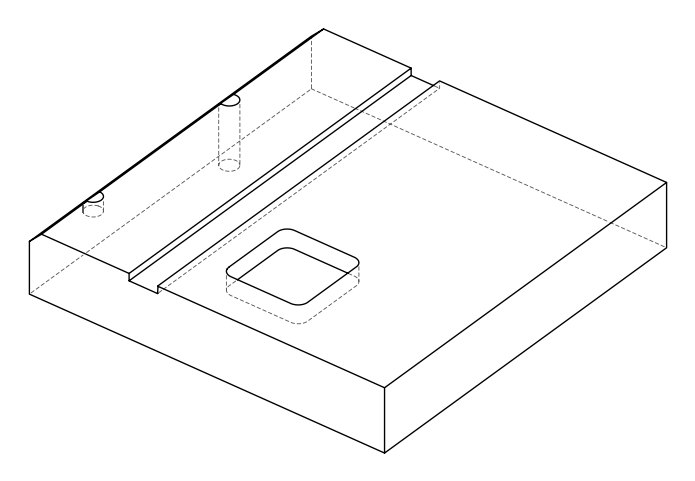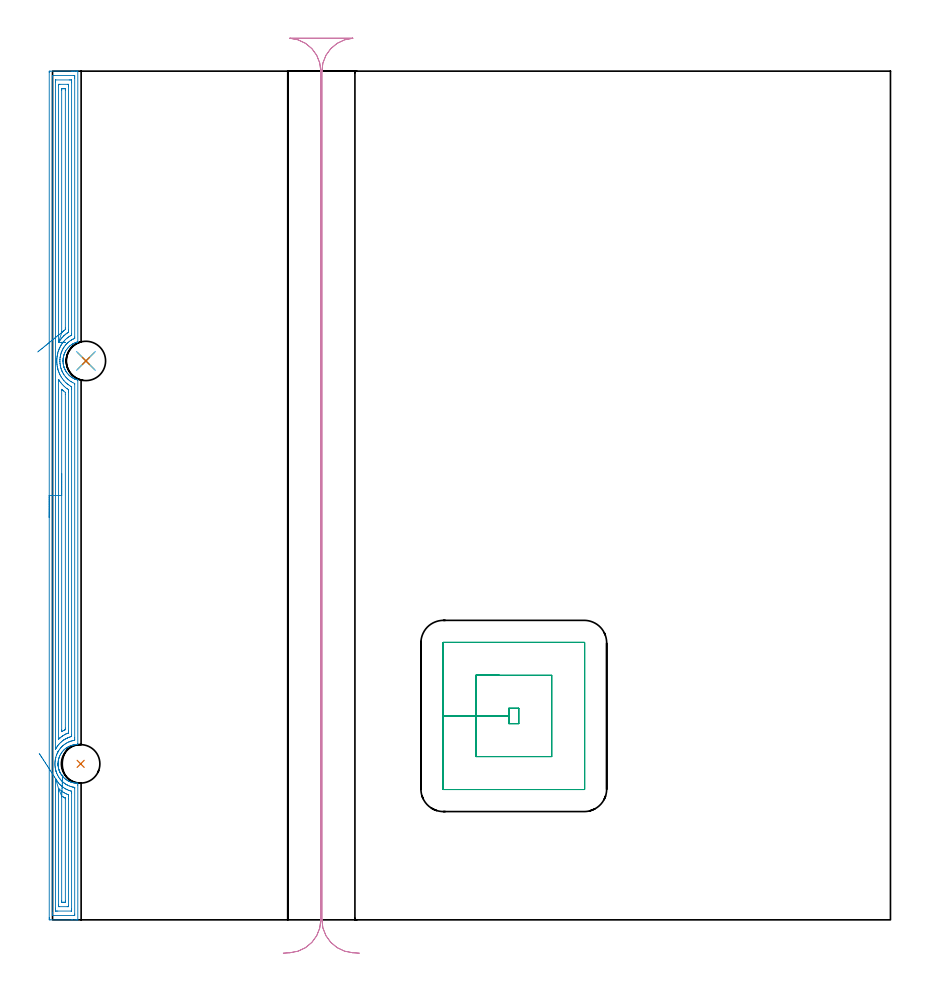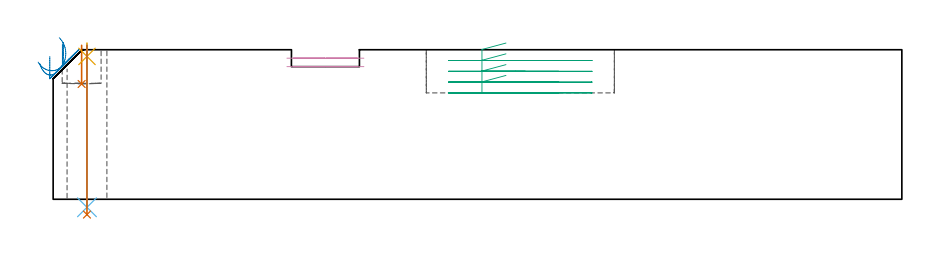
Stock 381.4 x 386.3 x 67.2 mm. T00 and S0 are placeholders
(PLAN: 7 operations, 6 tool changes, 24.3 min)
(1 INDEXABLE_INSERT_DRILL_BLIND_HOLE_FROM_SOLID | STEP1POCKET | NXT0302_006 | 0.07 min | 3648 mm3)
(2 AREA_MILL | FG_CHAMFER_SURFACE | UGT0205_001 | 15.55 min | 32173 mm3)
(3 MILL_RECTANGULAR_POCKET | POCKET_RECTANGULAR_STRAIGHT | UGT0201_104 | Follow Part, ap 5, ae 75% | 4.42 min | 140926 mm3)
(4 MILL_RECTANGULAR_SLOT | SLOT_RECTANGULAR | UGT0201_018 | Follow Part, ap 7.5, ae 75% | 3.62 min | 89666 mm3)
(5 SPOT_DRILL | STEP1HOLE | NXT0321_9005460120000 | 0.05 min | 84 mm3)
(6 DRILL_THROUGH_HOLE_INTO_CENTER | STEP1HOLE | NXT0301_087 | 0.29 min | 6911 mm3)
(7 DRILL_TO_ENLARGE_THROUGH_HOLE | STEP1HOLE | UGT0301_249 | 0.31 min | 9657 mm3)
(TOOL NXT0302_006 | Index. Insert Drill 17.5mm [880-D1750L25-05] | D17.5 PA176 FL88 Z2)
(TOOL UGT0205_001 | Chamfer Mill 20 x 3 x 45 deg. | D20 FL50 Z2)
(TOOL UGT0201_104 | End Mill 20 mm | D20 FL22 Z2)
(TOOL UGT0201_018 | End mill 30 mm | D30 FL50 Z4)
(TOOL NXT0321_9005460120000 | NC Spot Drill, 142deg, 12mm, Carbide, Uncoated | D12 PA142 FL30 Z2)
(TOOL NXT0301_087 | Carbide Drill 11.6mm [860.1-1160-058A1-MM 2214] | D11.6 PA140 FL72 Z2)
(TOOL UGT0301_249 | Twist Drill 17.9 mm | D17.9 PA118 FL130 Z2)
(OP 1 INDEXABLE_INSERT_DRILL_BLIND_HOLE_FROM_SOLID)
G17 G21 G94 G90
T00 M6
G54
G17 G0 G90 X12.8 Y71. S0 M3
G43 Z77.2 H1
G94 G81 G98 Z51.8 F250. R69.2
G80
M5
M2
(OP 2 AREA_MILL)
G17 G21 G94 G90
T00 M6
G54
G17 G0 G90 X-1.5 Y183.15 S1061 M3
G43 Z77.2 H0
Z64.2
G94 G1 Y183.188 Z63.328 F250.
Y183.302 Z62.464
Y183.491 Z61.612
Y183.753 Z60.78
Y184.087 Z59.974
Y184.49 Z59.2
Y184.958 Z58.464
Y185.49 Z57.772
Y186.079 Z57.129
Y186.722 Z56.54
Y187.414 Z56.009
Y188.15 Z55.54
Y188.924 Z55.137
Y189.73 Z54.803
Y190.562 Z54.541
Y191.414 Z54.352
Y192.278 Z54.238
Y193.15 Z54.2
Y385.681
X-1.497 Y386.056 Z54.201
X-1.493 Y386.29 Z54.205
X-1.13 Y386.3 Z54.568
X8.503 Z64.197
X9.041 Z64.738
X9.378 Z65.074
X9.916 Z65.612
X10.254 Z65.949
X10.929 Z66.629
X11.214 Z66.914
X11.359 Y386.298 Z67.051
X11.498 Y386.29 Z67.189
X11.5 Y386.128 Z67.2
Y263.283
X11.497 Y263.084 Z67.189
X11.27 Y263.005 Z66.966
X11.13 Y262.963 Z66.825
X10.96 Y262.912 Z66.657
X10.515 Y262.756 Z66.214
X10.066 Y262.569 Z65.765
X9.623 Y262.364 Z65.322
X9.378 Y262.226 Z65.075
X9.165 Y262.106 Z64.863
X8.998 Y262.002 Z64.698
X8.73 Y261.833 Z64.43
X8.503 Y261.671 Z64.2
X8.21 Y261.463 Z63.909
X8.065 Y261.342 Z63.761
X7.891 Y261.198 Z63.589
X7.839 Y261.155 Z63.537
X7.525 Y260.869 Z63.224
X7.222 Y260.57 Z62.921
X6.946 Y260.262 Z62.646
X6.485 Y259.677 Z62.182
X6.055 Y259.043 Z61.753
X5.922 Y258.816 Z61.619
X5.903 Y258.784 Z61.6
X5.674 Y258.341 Z61.372
X5.584 Y258.146 Z61.284
X5.483 Y257.923 Z61.178
X5.468 Y257.891 Z61.164
X5.304 Y257.476 Z61.003
X5.164 Y257.075 Z60.86
X5.15 Y257.029 Z60.846
X5.141 Y256.998 Z60.836
X5.065 Y256.715 Z60.761
X5.031 Y256.583 Z60.725
X5.022 Y256.553 Z60.717
X4.921 Y256.105 Z60.619
X4.845 Y255.659 Z60.544
X4.823 Y255.472 Z60.523
X4.799 Y255.242 Z60.493
X4.795 Y255.212 Z60.49
X4.764 Y254.766 Z60.463
X4.762 Y254.658 Z60.46
X4.763 Y254.59 Z60.456
X4.758 Y254.319 Z60.454
X4.77 Y254.056 Z60.46
X4.775 Y253.872 Z60.468
X4.813 Y253.426 Z60.507
X4.857 Y253.107 Z60.55
X4.874 Y252.979 Z60.568
X4.952 Y252.562 Z60.645
X4.957 Y252.533 Z60.651
X4.968 Y252.483 Z60.664
X5. Y252.342 Z60.699
X5.053 Y252.128 Z60.748
X5.057 Y252.115 Z60.751
X5.126 Y251.858 Z60.824
X5.163 Y251.725 Z60.86
X5.182 Y251.669 Z60.878
X5.191 Y251.64 Z60.888
X5.292 Y251.361 Z60.99
X5.344 Y251.222 Z61.039
X5.355 Y251.191 Z61.05
X5.425 Y251.018 Z61.123
X5.525 Y250.775 Z61.222
X5.537 Y250.747 Z61.234
X5.669 Y250.477 Z61.365
X5.756 Y250.297 Z61.453
X5.995 Y249.854 Z61.694
X6.054 Y249.754 Z61.753
X6.318 Y249.353 Z62.017
X6.596 Y248.961 Z62.295
X6.77 Y248.745 Z62.467
X6.815 Y248.691 Z62.513
X6.946 Y248.535 Z62.645
X7.38 Y248.068 Z63.079
X7.595 Y247.862 Z63.294
X7.606 Y247.852 Z63.305
X7.838 Y247.645 Z63.538
X7.986 Y247.526 Z63.685
X8.422 Y247.175 Z64.12
X8.731 Y246.963 Z64.429
X8.941 Y246.833 Z64.639
X9.173 Y246.69 Z64.872
X9.323 Y246.606 Z65.023
X9.622 Y246.44 Z65.322
X9.776 Y246.363 Z65.474
X9.816 Y246.343 Z65.514
X9.885 Y246.308 Z65.584
X9.936 Y246.282 Z65.636
X10.078 Y246.22 Z65.777
X10.226 Y246.157 Z65.921
X10.254 Y246.146 Z65.948
X10.516 Y246.041 Z66.213
X10.959 Y245.888 Z66.658
X11.047 Y245.862 Z66.747
X11.157 Y245.828 Z66.857
X11.495 Y245.716 Z67.191
X11.5 Y245.415 Z67.2
Y80.133
X11.494 Y79.809 Z67.191
X11.218 Y79.793 Z66.915
X10.962 Y79.787 Z66.659
X10.515 Y79.758 Z66.214
X10.254 Y79.728 Z65.953
X10.068 Y79.707 Z65.767
X9.945 Y79.686 Z65.644
X9.623 Y79.632 Z65.322
X9.378 Y79.578 Z65.076
X9.176 Y79.532 Z64.874
X8.961 Y79.473 Z64.659
X8.731 Y79.41 Z64.429
X8.503 Y79.338 Z64.2
X8.368 Y79.295 Z64.066
X7.839 Y79.08 Z63.537
X7.389 Y78.873 Z63.088
X6.948 Y78.64 Z62.644
X6.751 Y78.523 Z62.445
X6.566 Y78.415 Z62.266
X6.544 Y78.402 Z62.244
X6.465 Y78.346 Z62.164
X6.314 Y78.238 Z62.009
X6.15 Y78.124 Z61.85
X6.054 Y78.056 Z61.753
X5.876 Y77.917 Z61.575
X5.714 Y77.79 Z61.413
X5.438 Y77.554 Z61.135
X5.384 Y77.509 Z61.082
X5.325 Y77.453 Z61.022
X5.162 Y77.299 Z60.861
X4.841 Y76.964 Z60.539
X4.532 Y76.616 Z60.23
X4.27 Y76.282 Z59.969
X3.883 Y75.723 Z59.582
X3.623 Y75.28 Z59.32
X3.381 Y74.83 Z59.079
X3.186 Y74.384 Z58.884
X3.012 Y73.937 Z58.71
X2.957 Y73.765 Z58.654
X2.868 Y73.492 Z58.566
X2.852 Y73.432 Z58.55
X2.747 Y73.044 Z58.447
X2.655 Y72.599 Z58.352
X2.63 Y72.444 Z58.327
X2.585 Y72.151 Z58.281
X2.579 Y72.092 Z58.274
X2.537 Y71.705 Z58.233
X2.519 Y71.368 Z58.214
X2.514 Y71.258 Z58.206
Y71.247
X2.512 Y70.957 Z58.204
X2.511 Y70.852 Z58.206
Y70.845 Z58.207
Y70.812 Z58.206
X2.52 Y70.693 Z58.207
X2.528 Y70.493 Z58.219
X2.534 Y70.365 Z58.226
X2.54 Y70.305 Z58.231
X2.558 Y70.094 Z58.256
X2.564 Y70.03 Z58.263
X2.575 Y69.918 Z58.274
X2.642 Y69.472 Z58.34
X2.733 Y69.025 Z58.432
X2.847 Y68.579 Z58.545
X2.866 Y68.519 Z58.564
X2.957 Y68.231 Z58.655
X2.99 Y68.131 Z58.686
X3.013 Y68.072 Z58.706
X3.082 Y67.88 Z58.779
X3.154 Y67.686 Z58.85
X3.18 Y67.625 Z58.876
X3.262 Y67.43 Z58.96
X3.335 Y67.27 Z59.034
X3.377 Y67.178 Z59.077
X3.424 Y67.088 Z59.124
X3.579 Y66.793 Z59.277
X3.845 Y66.343 Z59.543
X3.978 Y66.136 Z59.678
X4.124 Y65.914 Z59.821
X4.133 Y65.9 Z59.83
X4.178 Y65.838 Z59.876
X4.27 Y65.713 Z59.969
X4.376 Y65.581 Z60.076
X4.559 Y65.355 Z60.258
X4.657 Y65.243 Z60.356
X4.861 Y65.007 Z60.559
X5.01 Y64.851 Z60.708
X5.162 Y64.699 Z60.861
X5.489 Y64.401 Z61.186
X5.836 Y64.105 Z61.536
X6.054 Y63.941 Z61.754
X6.495 Y63.638 Z62.195
X6.946 Y63.358 Z62.645
X7.109 Y63.267 Z62.808
X7.191 Y63.221 Z62.887
X7.319 Y63.158 Z63.018
X7.436 Y63.101 Z63.136
X7.513 Y63.063 Z63.21
X7.627 Y63.013 Z63.322
X7.84 Y62.917 Z63.536
X8.282 Y62.743 Z63.981
X8.375 Y62.711 Z64.074
X8.731 Y62.591 Z64.43
X9.175 Y62.468 Z64.874
X9.378 Y62.421 Z65.077
X9.623 Y62.365 Z65.322
X9.817 Y62.328 Z65.516
X10.165 Y62.279 Z65.865
X10.515 Y62.241 Z66.214
X10.961 Y62.213 Z66.66
X11.13 Y62.209 Z66.829
X11.153 Z66.852
X11.494 Y62.191 Z67.192
X11.5 Y61.371 Z67.2
Y0.172
X11.498 Y0.01 Z67.188
X11.359 Y0.002 Z67.051
X11.214 Y0. Z66.914
X10.929 Z66.629
X10.254 Z65.949
X9.041 Z64.738
X8.503 Z64.197
X-1.13 Y0.001 Z54.568
X-1.493 Y0.01 Z54.205
X-1.497 Y0.244 Z54.201
X-1.5 Y0.619 Z54.2
Y0.997
Y193.15
X-0.086 Z55.614
X-0.085 Y383.722 Z55.615
X-0.084 Y383.894 Z55.616
X-0.08 Y384.254 Z55.62
X-0.078 Y384.29 Z55.622
X-0.014 Y384.294 Z55.686
X0.091 Y384.298 Z55.791
X0.224 Y384.3 Z55.924
X9.857 Y384.299 Z65.557
X10.026 Y384.294 Z65.726
X10.057 Y384.29 Z65.757
X10.079 Y384.284 Z65.779
X10.08 Y384.246 Z65.78
X10.084 Y384.067 Z65.784
X10.085 Y383.894 Z65.785
X10.086 Y383.172 Z65.786
X10.085 Y265.242 Z65.785
X10.084 Y265.07 Z65.784
X10.08 Y264.71 Z65.78
X10.079 Y264.671 Z65.779
X10.043 Y264.652 Z65.743
X9.972 Y264.618 Z65.672
X9.868 Y264.57 Z65.568
X9.378 Y264.351 Z65.078
X9.261 Y264.296 Z64.961
X9.023 Y264.177 Z64.723
X8.691 Y263.985 Z64.391
X8.503 Y263.87 Z64.203
X8.148 Y263.645 Z63.848
X7.627 Y263.287 Z63.327
X7.622 Y263.283 Z63.322
X7.142 Y262.885 Z62.842
X6.751 Y262.537 Z62.451
X6.676 Y262.467 Z62.376
X6.598 Y262.39 Z62.298
X6.244 Y262.014 Z61.944
X5.876 Y261.588 Z61.576
X5.835 Y261.538 Z61.535
X5.802 Y261.496 Z61.502
X5.454 Y261.033 Z61.154
X5.154 Y260.603 Z60.854
X5.092 Y260.509 Z60.792
X5. Y260.364 Z60.7
X4.762 Y259.952 Z60.462
X4.637 Y259.709 Z60.337
X4.465 Y259.362 Z60.165
X4.214 Y258.816 Z59.914
X4.198 Y258.779 Z59.898
X4.187 Y258.752 Z59.887
X4.124 Y258.589 Z59.824
X3.95 Y258.1 Z59.65
X3.888 Y257.923 Z59.588
X3.746 Y257.415 Z59.446
X3.651 Y257.029 Z59.351
X3.576 Y256.695 Z59.276
X3.479 Y256.136 Z59.179
X3.45 Y255.93 Z59.15
X3.381 Y255.242 Z59.081
X3.373 Y255.116 Z59.073
X3.349 Y254.349 Z59.049
Y254.247
X3.39 Y253.456 Z59.09
X3.404 Y253.297 Z59.104
X3.495 Y252.562 Z59.195
X3.516 Y252.426 Z59.216
X3.547 Y252.258 Z59.247
X3.675 Y251.669 Z59.375
X3.83 Y251.075 Z59.53
X3.922 Y250.775 Z59.622
X4.124 Y250.212 Z59.824
X4.24 Y249.921 Z59.94
X4.256 Y249.882 Z59.956
X4.362 Y249.64 Z60.062
X4.691 Y248.988 Z60.391
X5. Y248.435 Z60.7
X5.223 Y248.095 Z60.923
X5.829 Y247.249 Z61.529
X5.869 Y247.202 Z61.569
X5.876 Y247.194 Z61.576
X6.293 Y246.737 Z61.993
X6.699 Y246.308 Z62.399
X6.751 Y246.259 Z62.451
X7.165 Y245.886 Z62.865
X7.627 Y245.516 Z63.327
X7.758 Y245.415 Z63.458
X8.204 Y245.116 Z63.904
X8.503 Y244.931 Z64.203
X9.223 Y244.521 Z64.923
X10.053 Y244.137 Z65.753
X10.079 Y244.118 Z65.779
X10.081 Y244.078 Z65.781
X10.083 Y243.989 Z65.783
X10.085 Y243.628 Z65.785
X10.086 Y82.813 Z65.786
X10.084 Y82.093 Z65.784
X10.082 Y81.92 Z65.782
X10.079 Y81.748 Z65.779
X9.841 Y81.693 Z65.541
X9.643 Y81.65 Z65.343
X9.378 Y81.592 Z65.078
X8.923 Y81.49 Z64.623
X8.503 Y81.375 Z64.203
X8.239 Y81.296 Z63.939
X7.974 Y81.206 Z63.674
X7.627 Y81.075 Z63.327
X7.593 Y81.061 Z63.293
X7.508 Y81.026 Z63.208
X6.99 Y80.783 Z62.69
X6.751 Y80.661 Z62.451
X6.411 Y80.48 Z62.111
X5.876 Y80.163 Z61.576
X5.857 Y80.152 Z61.557
X5.83 Y80.133 Z61.53
X5.348 Y79.778 Z61.048
X5. Y79.507 Z60.7
X4.854 Y79.388 Z60.554
X4.681 Y79.24 Z60.381
X4.392 Y78.966 Z60.092
X4.124 Y78.694 Z59.824
X3.957 Y78.517 Z59.657
X3.803 Y78.346 Z59.503
X3.548 Y78.041 Z59.248
X3.249 Y77.656 Z58.949
X3.164 Y77.54 Z58.864
X3.103 Y77.453 Z58.803
X2.809 Y77.008 Z58.509
X2.536 Y76.559 Z58.236
X2.499 Y76.495 Z58.199
X2.477 Y76.454 Z58.177
X2.373 Y76.256 Z58.073
X2.178 Y75.865 Z57.878
X2.091 Y75.666 Z57.791
X1.913 Y75.242 Z57.613
X1.734 Y74.772 Z57.434
X1.497 Y74.02 Z57.197
X1.468 Y73.909 Z57.168
X1.46 Y73.879 Z57.16
X1.307 Y73.179 Z57.007
X1.273 Y72.986 Z56.973
X1.187 Y72.409 Z56.887
X1.153 Y72.092 Z56.853
X1.117 Y71.587 Z56.817
X1.103 Y71.199 Z56.803
Y70.708
X1.122 Y70.305 Z56.822
X1.171 Y69.745 Z56.871
X1.212 Y69.412 Z56.912
X1.336 Y68.683 Z57.036
X1.371 Y68.519 Z57.071
X1.497 Y67.981 Z57.197
X1.575 Y67.704 Z57.275
X1.585 Y67.67 Z57.285
X1.649 Y67.47 Z57.349
X1.917 Y66.732 Z57.617
X2.261 Y65.953 Z57.961
X2.32 Y65.838 Z58.02
X2.373 Y65.741 Z58.073
X2.841 Y64.945 Z58.541
X3.249 Y64.34 Z58.949
X3.475 Y64.051 Z59.175
X3.772 Y63.695 Z59.472
X4.124 Y63.301 Z59.824
X4.262 Y63.158 Z59.962
X4.646 Y62.801 Z60.346
X5. Y62.493 Z60.7
X5.286 Y62.265 Z60.986
X5.876 Y61.851 Z61.576
X6.167 Y61.668 Z61.867
X6.656 Y61.371 Z62.356
X6.751 Y61.322 Z62.451
X6.847 Y61.274 Z62.547
X7.627 Y60.934 Z63.327
X8.3 Y60.684 Z64.
X8.503 Y60.624 Z64.203
X9.02 Y60.478 Z64.72
X9.378 Y60.398 Z65.078
X9.477 Y60.377 Z65.177
X10.036 Y60.283 Z65.736
X10.069 Y60.274 Z65.769
X10.079 Y60.269 Z65.779
X10.081 Y60.257 Z65.781
X10.084 Y60.187 Z65.784
X10.085 Y60.043 Z65.785
X10.086 Y59.756 Z65.786
X10.085 Y2.578 Z65.785
X10.084 Y2.406 Z65.784
X10.08 Y2.046 Z65.78
X10.078 Y2.01 Z65.778
X10.014 Y2.006 Z65.714
X9.909 Y2.002 Z65.609
X9.776 Y2. Z65.476
X0.143 Y2.001 Z55.843
X-0.026 Y2.006 Z55.674
X-0.057 Y2.01 Z55.643
X-0.079 Y2.016 Z55.621
X-0.08 Y2.054 Z55.62
X-0.084 Y2.233 Z55.616
X-0.085 Y2.406 Z55.615
X-0.086 Y3.128 Z55.614
Y193.15
X1.329 Z57.029
Y381.386
X1.332 Y382.107 Z57.032
X1.335 Y382.273 Z57.035
X1.338 Y382.29 Z57.038
X1.356 Y382.293 Z57.056
X1.403 Y382.297 Z57.103
X1.497 Y382.299 Z57.197
X7.627 Y382.3 Z63.327
X8.317 Y382.296 Z64.017
X8.503 Y382.29 Z64.203
X8.665 Y382.27 Z64.365
X8.668 Y382.107 Z64.368
X8.67 Y381.937 Z64.37
X8.671 Y381.214 Z64.371
X8.672 Y381.042 Z64.372
X8.671 Y266.685 Z64.371
X8.67 Y266.512 Z64.37
X8.665 Y266.168 Z64.365
X8.664 Y266.132 Z64.364
X8.658 Y266.126 Z64.358
X8.639 Y266.112 Z64.339
X8.37 Y265.963 Z64.07
X7.904 Y265.681 Z63.604
X7.627 Y265.506 Z63.327
X7.369 Y265.333 Z63.069
X6.991 Y265.07 Z62.691
X6.855 Y264.964 Z62.555
X6.751 Y264.88 Z62.451
X6.372 Y264.563 Z62.072
X5.936 Y264.177 Z61.636
X5.905 Y264.147 Z61.605
X5.876 Y264.117 Z61.576
X5.473 Y263.694 Z61.173
X5.103 Y263.283 Z60.803
X5.055 Y263.227 Z60.755
X5. Y263.159 Z60.7
X4.668 Y262.728 Z60.368
X4.412 Y262.39 Z60.112
X4.292 Y262.219 Z59.992
X4.124 Y261.971 Z59.824
X3.94 Y261.685 Z59.64
X3.828 Y261.496 Z59.528
X3.615 Y261.122 Z59.315
X3.346 Y260.603 Z59.046
X3.314 Y260.537 Z59.014
X3.249 Y260.399 Z58.949
X3.041 Y259.921 Z58.741
X2.953 Y259.709 Z58.653
X2.792 Y259.283 Z58.492
X2.623 Y258.816 Z58.323
X2.563 Y258.622 Z58.263
X2.373 Y257.951 Z58.073
X2.367 Y257.928 Z58.067
X2.366 Y257.923 Z58.066
X2.207 Y257.198 Z57.907
X2.178 Y257.029 Z57.878
X2.079 Y256.436 Z57.779
X2.043 Y256.136 Z57.743
X1.992 Y255.631 Z57.692
X1.962 Y255.242 Z57.662
X1.946 Y254.785 Z57.646
X1.935 Y254.349 Z57.635
X1.95 Y253.887 Z57.65
X1.972 Y253.456 Z57.672
X2.014 Y252.929 Z57.714
X2.059 Y252.562 Z57.759
X2.156 Y251.89 Z57.856
X2.199 Y251.669 Z57.899
X2.373 Y250.857 Z58.073
X2.394 Y250.775 Z58.094
X2.401 Y250.746 Z58.101
X2.543 Y250.249 Z58.243
X2.657 Y249.882 Z58.357
X2.82 Y249.426 Z58.52
X2.995 Y248.988 Z58.695
X3.249 Y248.41 Z58.949
X3.4 Y248.095 Z59.1
X3.559 Y247.779 Z59.259
X3.887 Y247.202 Z59.587
X4.124 Y246.829 Z59.824
X4.495 Y246.308 Z60.195
X5. Y245.635 Z60.7
X5.195 Y245.415 Z60.895
X5.876 Y244.69 Z61.576
X6.052 Y244.521 Z61.752
X6.425 Y244.193 Z62.125
X6.751 Y243.928 Z62.451
X7.129 Y243.628 Z62.829
X7.627 Y243.29 Z63.327
X8.425 Y242.813 Z64.125
X8.503 Y242.77 Z64.203
X8.565 Y242.735 Z64.265
X8.617 Y242.699 Z64.317
X8.665 Y242.663 Z64.365
X8.667 Y242.647 Z64.367
X8.669 Y242.565 Z64.369
X8.671 Y241.841 Z64.371
X8.672 Y241.669 Z64.372
X8.671 Y84.428 Z64.371
X8.669 Y83.707 Z64.369
X8.667 Y83.539 Z64.367
X8.665 Y83.484 Z64.365
X8.623 Y83.466 Z64.323
X8.503 Y83.427 Z64.203
X8.044 Y83.281 Z63.744
X7.627 Y83.145 Z63.327
X7.393 Y83.052 Z63.093
X6.815 Y82.813 Z62.515
X6.771 Y82.793 Z62.471
X6.751 Y82.784 Z62.451
X6.186 Y82.497 Z61.886
X5.876 Y82.332 Z61.576
X5.621 Y82.18 Z61.321
X5.199 Y81.92 Z60.899
X5.081 Y81.837 Z60.781
X5. Y81.778 Z60.7
X4.576 Y81.459 Z60.276
X4.124 Y81.103 Z59.824
X4.083 Y81.069 Z59.783
X4.033 Y81.026 Z59.733
X3.623 Y80.644 Z59.323
X3.249 Y80.27 Z58.949
X3.182 Y80.201 Z58.882
X3.119 Y80.133 Z58.819
X2.77 Y79.728 Z58.47
X2.373 Y79.245 Z58.073
X2.369 Y79.24 Z58.069
X2.009 Y78.718 Z57.709
X1.757 Y78.346 Z57.457
X1.656 Y78.184 Z57.356
X1.497 Y77.919 Z57.197
X1.329 Y77.625 Z57.029
Y193.15
X2.743 Z58.443
Y245.415
X2.745 Y245.808 Z58.445
X2.747 Y245.927 Z58.447
X2.749 Y245.97 Z58.449
X2.801 Y245.901 Z58.501
X2.814 Y245.882 Z58.514
X2.861 Y245.81 Z58.561
X3.123 Y245.415 Z58.823
X3.249 Y245.234 Z58.949
X3.774 Y244.521 Z59.474
X4.124 Y244.065 Z59.824
X4.521 Y243.628 Z60.221
X5. Y243.119 Z60.7
X5.409 Y242.735 Z61.109
X5.876 Y242.333 Z61.576
X6.494 Y241.841 Z62.194
X6.751 Y241.665 Z62.451
X7.243 Y241.34 Z62.943
X7.25 Y241.332 Z62.95
X7.253 Y241.329 Z62.953
X7.256 Y240.948 Z62.956
X7.257 Y240.432 Z62.957
Y240.054
Y85.871
X7.256 Y85.493 Z62.956
X7.253 Y85.235 Z62.953
X7.25 Y85.109 Z62.95
X7.243 Y85.09 Z62.943
X7.222 Y85.077 Z62.922
X7.18 Y85.056 Z62.88
X6.751 Y84.873 Z62.451
X6.564 Y84.791 Z62.264
X6.138 Y84.6 Z61.838
X5.961 Y84.513 Z61.661
X5.876 Y84.469 Z61.576
X5.385 Y84.208 Z61.085
X5. Y83.98 Z60.7
X4.833 Y83.877 Z60.533
X4.565 Y83.707 Z60.265
X4.306 Y83.521 Z60.006
X4.124 Y83.386 Z59.824
X3.804 Y83.14 Z59.504
X3.39 Y82.813 Z59.09
X3.313 Y82.748 Z59.013
X3.249 Y82.691 Z58.949
X2.849 Y82.328 Z58.549
X2.798 Y82.283 Z58.498
X2.767 Y82.256 Z58.467
X2.751 Y82.245 Z58.451
X2.749 Y82.264 Z58.449
X2.746 Y82.325 Z58.446
X2.743 Y82.435 Z58.443
Y193.15
X4.157 Z59.857
Y240.948
X4.16 Y241.35 Z59.86
X4.162 Y241.45 Z59.862
X4.164 Y241.482 Z59.864
X4.204 Y241.448 Z59.904
X4.301 Y241.362 Z60.001
X4.76 Y240.948 Z60.46
X5. Y240.745 Z60.7
X5.836 Y240.054 Z61.536
X5.843 Y239.194 Z61.543
Y239.161
Y87.247
X5.841 Y86.817 Z61.541
X5.838 Y86.603 Z61.538
X5.837 Y86.582 Z61.537
X5.766 Y86.543 Z61.466
X5.626 Y86.469 Z61.326
X5.465 Y86.387 Z61.165
X5.157 Y86.226 Z60.857
X5. Y86.14 Z60.7
X4.595 Y85.907 Z60.295
X4.19 Y85.671 Z59.89
X4.167 Y85.66 Z59.867
X4.164 Z59.864
X4.162 Y85.675 Z59.862
X4.159 Y85.771 Z59.859
X4.157 Y85.965 Z59.857
Y86.354
Y193.15
Y194.022 Z59.895
Y194.886 Z60.009
Y195.738 Z60.198
Y196.57 Z60.46
Y197.376 Z60.794
Y198.15 Z61.197
Y198.886 Z61.665
Y199.578 Z62.196
Y200.221 Z62.786
Y200.81 Z63.429
Y201.342 Z64.121
Y201.81 Z64.857
Y202.213 Z65.631
Y202.547 Z66.437
Y202.809 Z67.269
Y202.998 Z68.12
Y203.112 Z68.985
Y203.15 Z69.857
G0 Z77.2
X2.753 Y262.818
Z72.594
G1 X3.342 Y262.826 Z71.951
X3.873 Y262.833 Z71.259
X4.342 Y262.839 Z70.523
X4.744 Y262.844 Z69.749
X5.078 Y262.848 Z68.943
X5.34 Y262.852 Z68.111
X5.529 Y262.854 Z67.259
X5.643 Y262.856 Z66.394
X5.681 Z65.523
X5.643 Z64.651
X5.529 Y262.854 Z63.786
X5.34 Y262.852 Z62.935
X5.078 Y262.848 Z62.103
X4.744 Y262.844 Z61.297
X4.341 Y262.839 Z60.523
X3.872 Y262.833 Z59.787
X3.341 Y262.826 Z59.095
X2.752 Y262.818 Z58.452
X2.75 Z58.45
X2.747 Y262.826 Z58.447
X2.744 Y262.858 Z58.444
X2.743 Y262.906 Z58.443
Y263.283
Y379.943
X2.745 Y380.115 Z58.445
X2.748 Y380.252 Z58.448
X2.75 Y380.288 Z58.45
X2.768 Y380.291 Z58.468
X2.821 Y380.294 Z58.521
X3.249 Y380.3 Z58.949
X3.269 Z58.969
X6.772 Z62.472
X7.176 Y380.296 Z62.876
X7.226 Y380.294 Z62.926
X7.247 Y380.29 Z62.947
X7.251 Y380.279 Z62.951
X7.254 Y380.218 Z62.954
X7.256 Y380.159 Z62.956
X7.257 Y379.804 Z62.957
Y379.427
Y268.644
X7.256 Y268.129 Z62.956
X7.253 Y267.75 Z62.953
X7.25 Y267.498 Z62.95
X7.106 Y267.389 Z62.806
X6.751 Y267.139 Z62.451
X6.588 Y267.023 Z62.288
X6.357 Y266.857 Z62.057
X6.085 Y266.643 Z61.785
X5.876 Y266.472 Z61.576
X5.603 Y266.242 Z61.303
X5.288 Y265.963 Z60.988
X5.139 Y265.822 Z60.839
X5. Y265.684 Z60.7
X4.702 Y265.374 Z60.402
X4.419 Y265.07 Z60.119
X4.28 Y264.911 Z59.98
X4.124 Y264.726 Z59.824
X3.882 Y264.424 Z59.582
X3.689 Y264.177 Z59.389
X3.5 Y263.92 Z59.2
X3.249 Y263.57 Z58.949
X3.133 Y263.401 Z58.833
X3.054 Y263.283 Z58.754
X2.767 Y262.837 Z58.467
X2.752 Y262.818 Z58.452
X4.166 Y267.318 Z59.866
X4.164 Y267.377 Z59.864
X4.157 Y267.717 Z59.857
Y267.75
Y377.64
X4.161 Y378.07 Z59.861
X4.164 Y378.276 Z59.864
X4.363 Y378.291 Z60.063
X5. Y378.297 Z60.7
X5.231 Y378.298 Z60.931
X5.73 Y378.29 Z61.43
X5.836 Y378.271 Z61.536
X5.843 Y377.64 Z61.543
Y269.57
X5.842 Y269.107 Z61.542
X5.84 Y268.892 Z61.54
X5.837 Y268.785 Z61.537
X5.834 Y268.739 Z61.534
X5.316 Y268.322 Z61.016
X5. Y268.065 Z60.7
X4.832 Y267.922 Z60.532
X4.636 Y267.75 Z60.336
X4.488 Y267.614 Z60.188
X4.368 Y267.502 Z60.068
X4.214 Y267.358 Z59.914
X4.187 Y267.335 Z59.887
X4.166 Y267.318 Z59.866
X3.613 Y266.87 Z59.362
X3.028 Y266.397 Z58.921
X2.415 Y265.901 Z58.547
X1.779 Y265.387 Z58.243
X1.125 Y264.857 Z58.012
X0.458 Y264.318 Z57.855
X-0.217 Y263.771 Z57.774
X-0.895 Y263.223 Z57.768
X-1.571 Y262.676 Z57.839
X-2.24 Y262.135 Z57.985
X-2.896 Y261.604 Z58.205
X-3.535 Y261.087 Z58.498
X-4.151 Y260.589 Z58.862
X-4.741 Y260.112 Z59.294
X-5.299 Y259.66 Z59.789
X-5.821 Y259.238 Z60.346
X-6.304 Y258.847 Z60.959
X-6.743 Y258.492 Z61.624
G0 Z77.2
X-6.049 Y75.736
Z61.035
G1 X-5.805 Y75.358 Z60.288
X-5.525 Y74.927 Z59.583
X-5.213 Y74.447 Z58.925
X-4.872 Y73.92 Z58.319
X-4.502 Y73.35 Z57.771
X-4.109 Y72.743 Z57.284
X-3.693 Y72.103 Z56.862
X-3.259 Y71.434 Z56.508
X-2.81 Y70.742 Z56.224
X-2.35 Y70.031 Z56.014
X-1.881 Y69.308 Z55.878
X-1.407 Y68.578 Z55.818
X-0.932 Y67.846 Z55.834
X-0.46 Y67.118 Z55.926
X0.006 Y66.4 Z56.094
X0.462 Y65.697 Z56.335
X0.905 Y65.014 Z56.648
X1.331 Y64.356 Z57.031
X1.37 Y64.296 Z57.07
X1.497 Y64.09 Z57.197
X1.52 Y64.051 Z57.22
X1.554 Y63.994 Z57.254
X1.78 Y63.623 Z57.48
X1.934 Y63.389 Z57.634
X2.09 Y63.158 Z57.79
X2.373 Y62.764 Z58.073
X2.778 Y62.265 Z58.478
X3.249 Y61.731 Z58.949
X3.611 Y61.371 Z59.311
X4.124 Y60.906 Z59.824
X4.65 Y60.478 Z60.35
X5. Y60.233 Z60.7
X5.692 Y59.772 Z61.392
X5.876 Y59.663 Z61.576
X6.012 Y59.584 Z61.712
X6.504 Y59.339 Z62.204
X6.751 Y59.228 Z62.451
X7.365 Y58.959 Z63.065
X7.627 Y58.864 Z63.327
X8.116 Y58.691 Z63.816
X8.503 Y58.581 Z64.203
X8.652 Y58.538 Z64.352
X8.666 Y58.525 Z64.366
X8.668 Y58.522 Z64.368
X8.671 Y57.798 Z64.371
X8.672 Y57.625 Z64.372
X8.671 Y4.914 Z64.371
X8.668 Y4.193 Z64.368
X8.665 Y4.027 Z64.365
X8.662 Y4.01 Z64.362
X8.644 Y4.007 Z64.344
X8.597 Y4.003 Z64.297
X8.503 Y4.001 Z64.203
X2.373 Y4. Z58.073
X1.683 Y4.004 Z57.383
X1.497 Y4.01 Z57.197
X1.335 Y4.029 Z57.035
X1.332 Y4.193 Z57.032
X1.33 Y4.363 Z57.03
X1.329 Y5.086 Z57.029
X1.328 Y5.258 Z57.028
X1.329 Y64.281 Z57.029
X1.331 Y64.356 Z57.031
X2.752 Y59.758 Z58.452
X2.95 Y59.584 Z58.65
X3.249 Y59.325 Z58.949
X4.009 Y58.691 Z59.709
X4.124 Y58.607 Z59.824
X4.394 Y58.416 Z60.094
X5. Y58.031 Z60.7
X5.375 Y57.798 Z61.075
X5.876 Y57.534 Z61.576
X6.369 Y57.294 Z62.069
X6.751 Y57.125 Z62.451
X7.25 Y56.904 Z62.95
X7.255 Y56.39 Z62.955
X7.257 Y55.117 Z62.957
Y6.357
X7.255 Y6.185 Z62.955
X7.252 Y6.048 Z62.952
X7.25 Y6.013 Z62.95
X7.232 Y6.009 Z62.932
X7.179 Y6.006 Z62.879
X6.751 Y6. Z62.451
X6.731 Z62.431
X3.229 Z58.929
X2.824 Y6.004 Z58.524
X2.774 Y6.006 Z58.474
X2.753 Y6.01 Z58.453
X2.749 Y6.021 Z58.449
X2.746 Y6.082 Z58.446
X2.744 Y6.141 Z58.444
X2.743 Y6.496 Z58.443
Y6.873
Y58.691
X2.745 Y59.205 Z58.445
X2.752 Y59.758 Z58.452
X4.163 Y56.347 Z59.863
X4.212 Y56.32 Z59.912
X4.36 Y56.233 Z60.06
X4.727 Y56.011 Z60.427
X5. Y55.859 Z60.7
X5.321 Y55.683 Z61.021
X5.638 Y55.527 Z61.338
X5.724 Y55.484 Z61.424
X5.812 Y55.436 Z61.512
X5.837 Y55.417 Z61.537
X5.839 Y55.398 Z61.539
X5.841 Y55.349 Z61.541
X5.843 Y55.151 Z61.543
Y55.117
Y8.66
X5.839 Y8.23 Z61.539
X5.836 Y8.024 Z61.536
X5.637 Y8.009 Z61.337
X5. Y8.003 Z60.7
X4.769 Y8.002 Z60.469
X4.27 Y8.01 Z59.97
X4.164 Y8.029 Z59.864
X4.157 Y8.66 Z59.857
Y56.011
X4.159 Y56.211 Z59.859
X4.161 Y56.31 Z59.861
X4.163 Y56.347 Z59.863
X4.205 Y57.215 Z59.943
X4.246 Y58.072 Z60.098
X4.287 Y58.913 Z60.328
X4.326 Y59.73 Z60.63
X4.364 Y60.518 Z61.002
X4.401 Y61.271 Z61.442
X4.435 Y61.983 Z61.945
X4.467 Y62.648 Z62.509
X4.496 Y63.261 Z63.129
X4.523 Y63.818 Z63.8
X4.547 Y64.315 Z64.516
X4.568 Y64.747 Z65.274
X4.586 Y65.112 Z66.066
X4.6 Y65.406 Z66.887
X4.611 Y65.628 Z67.731
X4.618 Y65.775 Z68.591
X4.621 Y65.847 Z69.46
Y65.844 Z70.333
G0 Z77.2
M5
M2
(OP 3 MILL_RECTANGULAR_POCKET)
G17 G21 G94 G90
T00 M6
G54
G17 G0 G90 X203.497 Y111.3 S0 M3
G43 Z77.2 H0
Z70.2
G94 G1 X192.7 Z67.307 F250.
Y92.8 Z62.35
X207.7
Y89.3 F500.
X212.2
Y96.3
X207.7
Y92.8
X192.7
Y74.3
X227.2
Y111.3
X192.7
Y92.8
X177.7
Y59.5
G3 X177.9 Y59.3 R0.2
G1 X242.
G3 X242.2 Y59.5 R0.2
G1 Y126.1
G3 X242. Y126.3 R0.2
G1 X177.9
G3 X177.7 Y126.1 R0.2
G1 Y92.8
Y91.8
G0 X203.497 Y111.3 Z65.35
G1 X192.7 Z62.457 F250.
Y92.8 Z57.5
X207.7
Y89.3 F500.
X212.2
Y96.3
X207.7
Y92.8
X192.7
Y74.3
X227.2
Y111.3
X192.7
Y92.8
X177.7
Y59.5
G3 X177.9 Y59.3 R0.2
G1 X242.
G3 X242.2 Y59.5 R0.2
G1 Y126.1
G3 X242. Y126.3 R0.2
G1 X177.9
G3 X177.7 Y126.1 R0.2
G1 Y92.8
Y91.8
G0 X203.497 Y111.3 Z60.5
G1 X192.7 Z57.607 F250.
Y92.8 Z52.65
X207.7
Y89.3 F500.
X212.2
Y96.3
X207.7
Y92.8
X192.7
Y74.3
X227.2
Y111.3
X192.7
Y92.8
X177.7
Y59.5
G3 X177.9 Y59.3 R0.2
G1 X242.
G3 X242.2 Y59.5 R0.2
G1 Y126.1
G3 X242. Y126.3 R0.2
G1 X177.9
G3 X177.7 Y126.1 R0.2
G1 Y92.8
Y91.8
G0 X203.497 Y111.3 Z55.65
G1 X192.7 Z52.757 F250.
Y92.8 Z47.8
X207.7
Y89.3 F500.
X212.2
Y96.3
X207.7
Y92.8
X192.7
Y74.3
X227.2
Y111.3
X192.7
Y92.8
X177.7
Y59.5
G3 X177.9 Y59.3 R0.2
G1 X242.
G3 X242.2 Y59.5 R0.2
G1 Y126.1
G3 X242. Y126.3 R0.2
G1 X177.9
G3 X177.7 Y126.1 R0.2
G1 Y92.8
Y91.8
G0 Z77.2
M5
M2
(OP 4 MILL_RECTANGULAR_SLOT)
G17 G21 G94 G90
T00 M6
G54
G17 G0 G90 X139.646 Y-15.16 S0 M3
G43 Z77.2 H0
Z63.4
G94 G1 X136.652 Y-14.97 F250.
G2 X122.6 Y0. R15. F500.
G1 Y386.3
G2 X136.652 Y401.27 R15.
G1 Y401.3
X108.048
Y401.27
G2 X122.1 Y386.3 R15.
G1 Y0.
G2 X108.048 Y-14.97 R15.
G1 X105.054 Y-15.16 F250.
G0 X139.646 Z59.6
G1 X136.652 Y-14.97
G2 X122.6 Y0. R15. F500.
G1 Y386.3
G2 X136.652 Y401.27 R15.
G1 Y401.3
X108.048
Y401.27
G2 X122.1 Y386.3 R15.
G1 Y0.
G2 X108.048 Y-14.97 R15.
G1 X105.054 Y-15.16 F250.
G0 Z77.2
M5
M2
(OP 5 SPOT_DRILL)
G17 G21 G94 G90
T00 M6
G54
G17 G0 G90 X15.2 Y254.4 S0 M3
G43 Z77.2 H0
G94 G81 G98 Z64.2 F250. R70.2
G80
M5
M2
(OP 6 DRILL_THROUGH_HOLE_INTO_CENTER)
G17 G21 G94 G90
T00 M6
G54
G17 G0 G90 X15.2 Y254.4 S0 M3
G43 Z77.2 H1
G94 G73 G98 Z-3.611 F250. Q10.116 R69.2
G80
M5
M2
(OP 7 DRILL_TO_ENLARGE_THROUGH_HOLE)
G17 G21 G94 G90
T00 M6
G54
G17 G0 G90 X15.2 Y254.4 S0 M3
G43 Z77.2 H0
G94 G73 G98 Z-6.878 F250. Q14.816 R69.2
G80
M5
M2
